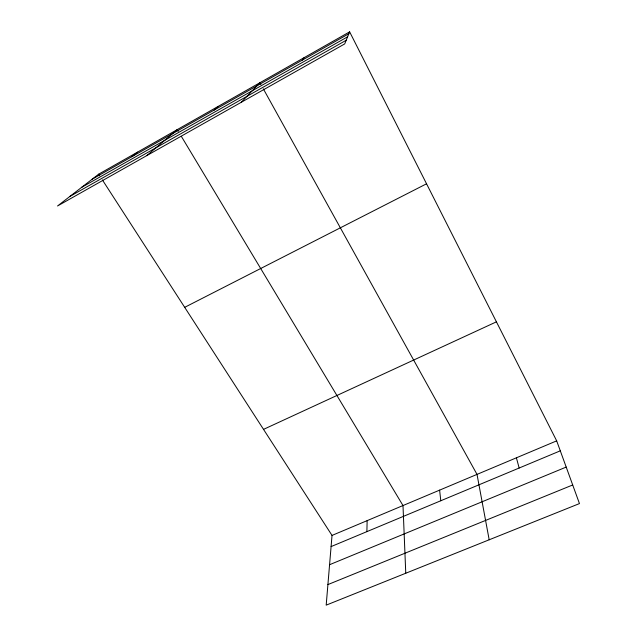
<?xml version="1.0" encoding="UTF-8"?>
<svg xmlns="http://www.w3.org/2000/svg" width="637" height="637" viewBox="0 0 637 637"><rect width="100%" height="100%" fill="white"/><g stroke="black" fill="none" stroke-linecap="round" stroke-linejoin="round"><path stroke-width="0.96" d="M366.88 531.632L367.143 520.644M102.398 179.945L332.028 535.422L326.184 605.15L579.463 503.58L556.674 440.86L349.633 31.85L98.671 174.172L57.537 205.982L344.697 43.913L349.633 31.85M302.312 60.109L304.183 57.625M241.28 102.286L259.928 82.722L260.891 84.458M214.215 110.034L218.085 106.451M146.765 155.627L177.285 129.59L178.296 131.286M131.851 156.71L137.488 152.155M92.214 179.172L348.869 33.729M81.624 187.358L347.603 36.819M69.863 196.451L346.186 40.266M184.69 307.329L426.551 183.79M263.527 429.378L496.43 321.836M332.028 535.422L556.674 440.86M331.097 546.586L560.297 450.829M329.576 564.708L566.205 467.08M327.912 584.583L572.703 484.972M98.671 174.172L99.738 175.82M181.346 136.358L402.998 505.547L405.761 573.236M263.304 88.806L477.017 474.39L489.184 539.786M516.4 457.812L519.163 468.02M439.618 490.14L440.788 500.762"/></g></svg>
